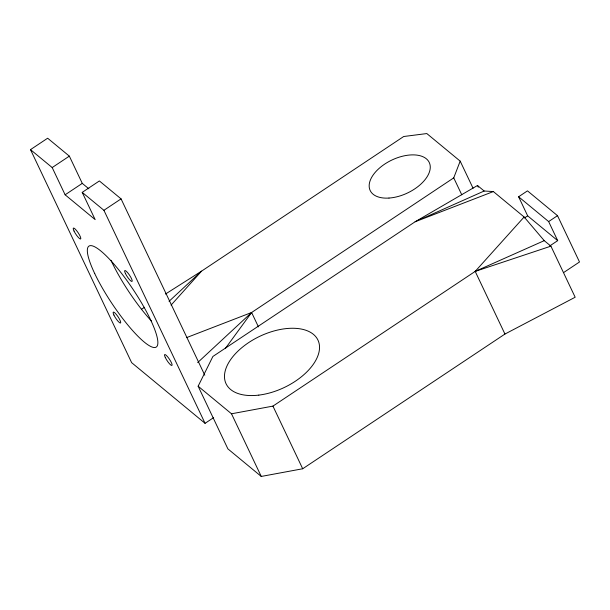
<?xml version="1.0" encoding="UTF-8"?>
<svg xmlns="http://www.w3.org/2000/svg" width="610" height="610" viewBox="0 0 610 610"><rect width="100%" height="100%" fill="white"/><g stroke="black" fill="none" stroke-linecap="round" stroke-linejoin="round"><path stroke-width="0.91" d="M197.678 362.576L251.61 312.503L453.741 177.868L460.184 161.131L426.817 133.559L403.69 136.51L201.552 271.145L165.47 294.05M198.136 386.214L212.882 356.476L415.105 221.781L477.5 185.493L484.172 191.014L493.36 191.563L524.127 216.985L544.242 240.645L550.914 246.158L575.169 297.238L504.95 334.044L302.697 468.762L261.255 476.44L227.888 448.868L198.136 386.214L231.503 413.786L261.255 476.44M225.334 348.508L251.61 312.503L258.442 326.899M171.075 305.107L201.552 271.145L169.054 301.317M231.503 413.786L272.944 406.108L475.198 271.389L524.127 216.985M213.645 417.614L205.067 423.325L131.653 362.668L30.5 149.633L47.649 138.211L69.342 156.137L82.274 183.374L88.869 188.825M30.5 149.633L52.193 167.559L69.342 156.137M52.193 167.559L65.125 194.796L82.274 183.374M65.125 194.796L95.16 219.615L82.22 192.371L99.377 180.949L121.062 198.875L204.8 375.219M82.22 192.371L103.913 210.297L121.062 198.875M549.9 245.838L557.692 240.645L527.658 215.833L518.607 196.763L527.475 190.854L557.509 215.673L579.5 261.98L563.731 272.487M524.539 217.907L527.658 215.833M518.607 196.763L548.642 221.575L557.509 215.673M141.421 309.316L144.623 307.28M484.172 191.014L415.105 221.781L493.36 191.563M504.95 334.044L475.198 271.389L544.242 240.645M186.538 337.627L251.61 312.503M475.198 271.389L550.914 246.158M548.642 221.575L557.692 240.645M477.5 185.493L478.309 187.201M460.184 161.131L473.047 188.215M453.741 177.868L461.778 194.803M272.944 406.108L302.697 468.762M103.913 210.297L205.067 423.325M151.661 321.302A60.68 12.696 56.3 0 1 111.012 260.31M388.982 198.059A32.704 18.239 -25.4 0 0 429.859 164.098A32.704 18.239 -25.4 0 0 380.304 167.369A32.704 18.239 -25.4 0 0 388.982 198.059M258.815 395.112A50.866 28.373 -25.4 0 0 318.145 340.517A50.866 28.373 -25.4 0 0 239.044 350.11A50.866 28.373 -25.4 0 0 258.815 395.112M94.71 273.539A60.68 12.696 56.3 0 0 155.207 347.471A60.68 12.696 56.3 0 0 117.791 268.674A60.68 12.696 56.3 0 0 94.71 273.539M125.416 273.509A6.542 1.365 56.3 0 0 131.935 281.485A6.542 1.365 56.3 0 0 127.902 272.99A6.542 1.365 56.3 0 0 125.416 273.509M74.023 231.053A6.542 1.365 56.3 0 0 80.543 239.021A6.542 1.365 56.3 0 0 76.517 230.527A6.542 1.365 56.3 0 0 74.023 231.053M113.925 315.073A6.542 1.365 56.3 0 0 120.445 323.041A6.542 1.365 56.3 0 0 116.411 314.546A6.542 1.365 56.3 0 0 113.925 315.073M165.31 357.536A6.542 1.365 56.3 0 0 171.829 365.504A6.542 1.365 56.3 0 0 167.803 357.01A6.542 1.365 56.3 0 0 165.31 357.536"/></g></svg>
